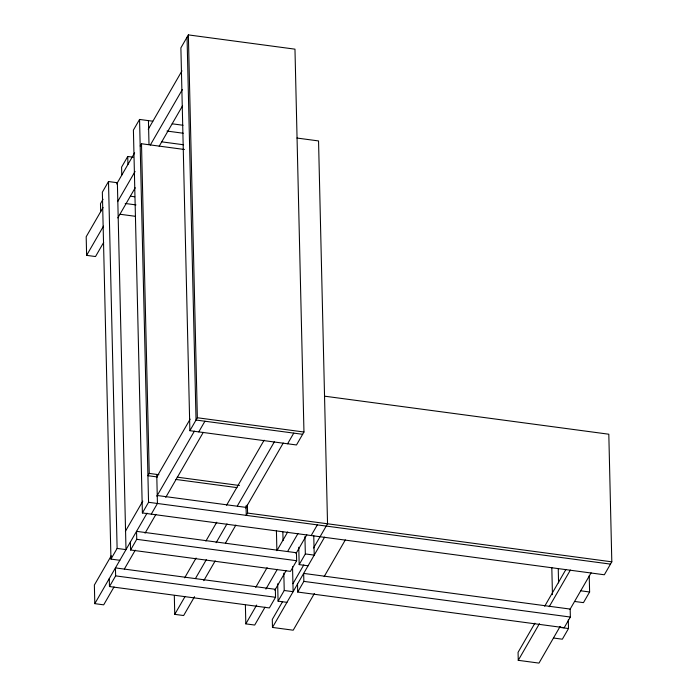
<?xml version="1.0" encoding="UTF-8"?>
<svg xmlns="http://www.w3.org/2000/svg" width="698" height="698" viewBox="0 0 698 698"><rect width="100%" height="100%" fill="white"/><g stroke="black" fill="none" stroke-linecap="round" stroke-linejoin="round"><path stroke-width="1.05" d="M152.766 121.208L139.556 119.437L133.405 130.098L142.392 512.951L604.337 574.777L611.814 561.829L608.813 434.217L324.544 396.167M188.364 34.9L180.887 47.848L189.882 430.701L296.484 444.966L303.962 432.018L294.966 49.165L188.364 34.9L197.359 417.753L189.882 430.701M110.956 559.098L117.116 548.436L125.998 549.623L117.377 182.728L108.495 181.541L102.344 192.203L110.956 559.098L119.838 560.285M103.051 199.253L100.486 203.694L100.669 211.668M133.152 157.198L127.743 156.474L121.592 167.136L121.775 175.111M103.06 207.533L86.186 236.753L86.622 255.363L95.513 256.55L103.67 242.415M116.662 183.967L134.627 152.862M148.229 129.296L181.969 70.856M140.185 146.03L141.502 143.744L184.455 149.494M86.622 255.363L103.496 226.143M117.648 201.635L135.063 171.472M150.297 145.079L182.405 89.466M117.822 217.907L135.238 187.745M159.179 146.266L182.579 105.738M141.502 143.744L149.241 473.419L147.924 475.704L157.591 476.996M111.235 555.817L94.37 585.037L94.806 603.648L103.688 604.843L114.027 586.931M125.387 531.318L142.802 501.147M156.954 476.647L190.144 419.149M142.392 512.951L148.552 502.29L139.556 119.437M94.806 603.648L147.051 513.161M156.841 496.199L194.393 431.155M109.473 586.547L115.632 575.876L115.44 567.902L275.344 589.304L275.536 597.279L269.376 607.941L109.473 586.547L109.289 578.563M130.578 549.989L136.738 539.318L136.546 531.344L296.458 552.746L296.641 560.721L290.481 571.383L130.578 549.989L130.395 542.006M151.274 514.138L157.434 503.476L156.771 475.198M198.764 431.888L204.924 421.226M124.366 569.018L135.255 550.172M145.044 533.202L155.933 514.356M165.731 497.386L203.275 432.35M184.656 577.831L196.086 558.042M205.884 541.072L216.764 522.217M226.562 505.256L264.114 440.211M194.524 596.694L183.644 615.54L174.753 614.353L185.092 596.441M195.44 578.537L206.32 559.683M216.118 542.712L226.998 523.866M237.337 505.954L274.349 441.86M203.772 580.666L215.202 560.869M225.541 542.965L235.88 525.053M245.679 508.083L283.231 443.047M247.389 504.575L247.589 513.082L246.263 515.368L246.045 505.797M287.602 443.78L293.753 433.118M255.704 587.384L267.107 567.64M276.879 550.705L287.742 531.902M265.022 607.181L254.709 625.05L245.827 623.864L256.681 605.053M265.912 589.068L277.315 569.324M287.628 551.455L297.95 533.586M274.794 590.255L286.197 570.51M295.969 553.584L306.832 534.773M311.177 535.54L317.337 524.879M286.957 602.348L278.074 601.153L284.234 590.491L283.824 573.145M308.062 565.79L299.18 564.603L305.34 553.933L304.93 536.587M282.603 601.589L272.29 619.458L272.473 627.432L293.204 630.207L314.379 593.527M292.924 583.72L303.778 564.909M313.55 547.982L327.536 523.788L318.55 140.935L296.938 138.038M272.473 627.432L324.596 537.146M297.697 592.044L303.857 581.382L303.665 573.407L570.17 609.075L570.362 617.049L564.202 627.711L297.697 592.044L297.514 584.069M324.151 576.6L345.327 539.92M534.895 623.201L518.064 652.351L518.256 660.325L538.978 663.1L560.154 626.42M544.667 606.265L565.842 569.594M518.256 660.325L539.432 623.646M549.204 606.719L570.379 570.048M569.934 609.494L591.11 572.822M568.303 619.868L568.504 628.54L562.352 639.202L553.462 638.016M589.225 575.719L589.609 591.983L583.458 602.644L574.567 601.458M172.214 123.808L183.016 125.256M166.997 131.058L183.199 133.231M161.919 141.869L183.53 144.765M130.413 196.208L134.731 196.792M125.195 203.467L135.997 204.907M120.117 214.269L135.246 216.293M197.359 417.753L303.962 432.018M302.644 434.304L196.042 420.039L187.047 37.186M149.241 473.419L158.908 474.71M177.161 477.153L239.449 485.494M175.844 479.439L237.05 487.632M157.242 495.501L246.918 507.507M247.589 513.082L611.814 561.829M148.552 502.29L610.497 564.115M305.34 553.933L314.222 555.128L313.76 535.61M580.727 590.796L589.609 591.983M136.738 539.318L296.641 560.721M303.857 581.382L570.362 617.049M284.234 590.491L293.116 591.686L292.532 566.75M559.621 627.354L568.504 628.54M115.632 575.876L275.536 597.279M558.243 568.809L558.575 582.9M551.813 567.544L552.45 594.652M298.77 547.249L299.18 564.603M282.856 531.955L283.056 540.627M276.417 530.689L276.879 550.207M277.664 583.807L278.074 601.153M245.391 605.253L245.827 623.864M174.317 595.743L174.753 614.353M148.438 120.632L149.006 144.556M127.743 156.474L127.935 164.449M108.495 181.541L117.116 548.436"/></g></svg>
